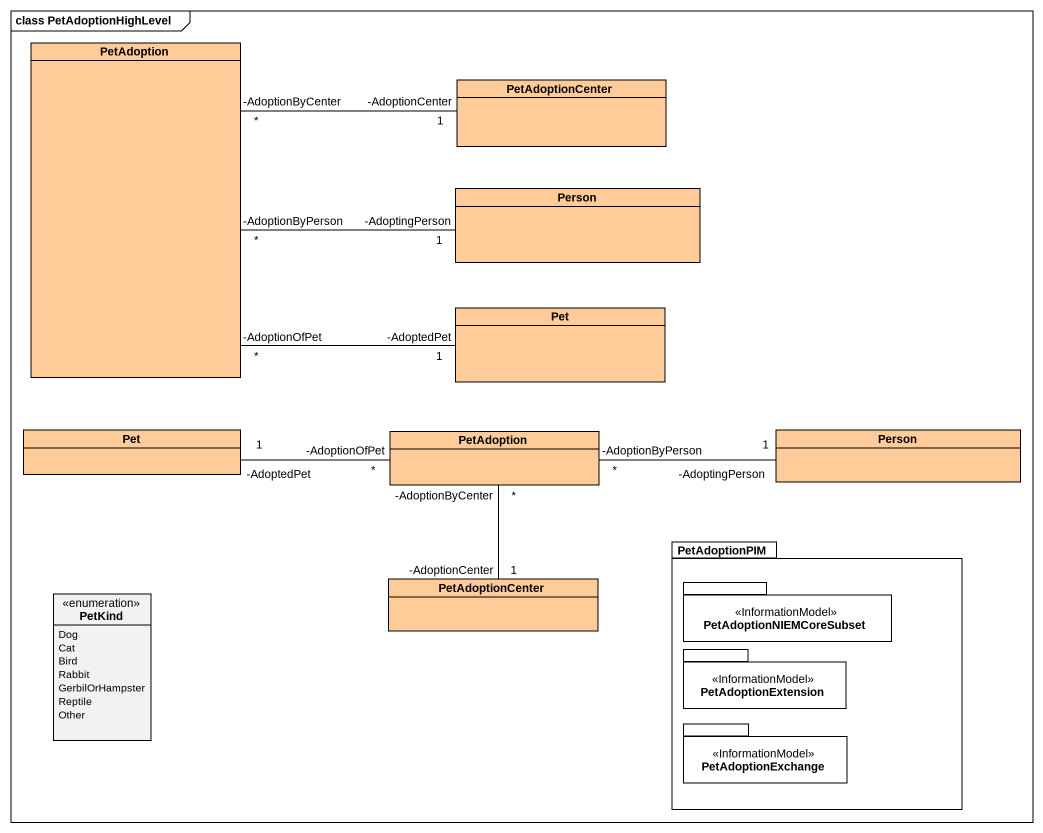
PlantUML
@startuml
mainframe class PetAdoptionHighLevel
hide circle
hide empty members
class PetAdoption #FFCC99
class PetAdoptionCenter #FFCC99
class "Person" as Person_ #FFCC99
class Pet #FFCC99
class "Pet" as Pet_2 #FFCC99
class "PetAdoption" as PetAdoption_2 #FFCC99
class "Person" as Person__2 #FFCC99
package PetAdoptionPIM {
  package PetAdoptionNIEMCoreSubset <<InformationModel>> {
  }
  package PetAdoptionExtension <<InformationModel>> {
  }
  package PetAdoptionExchange <<InformationModel>> {
  }
}
enum PetKind {
  Dog
  Cat
  Bird
  Rabbit
  GerbilOrHampster
  Reptile
  Other
}
class "PetAdoptionCenter" as PetAdoptionCenter_2 #FFCC99
PetAdoption "-AdoptionByCenter\n*" -right- "-AdoptionCenter\n1" PetAdoptionCenter
PetAdoption "-AdoptionByPerson\n*" -right- "-AdoptingPerson\n1" Person_
Pet "-AdoptedPet\n1" -left- "-AdoptionOfPet\n*" PetAdoption
Pet_2 "-AdoptedPet\n1" -right- "-AdoptionOfPet\n*" PetAdoption_2
PetAdoption_2 "-AdoptionByPerson\n*" -right- "-AdoptingPerson\n1" Person__2
PetAdoption_2 "-AdoptionByCenter\n*" -- "-AdoptionCenter\n1" PetAdoptionCenter_2
@enduml
